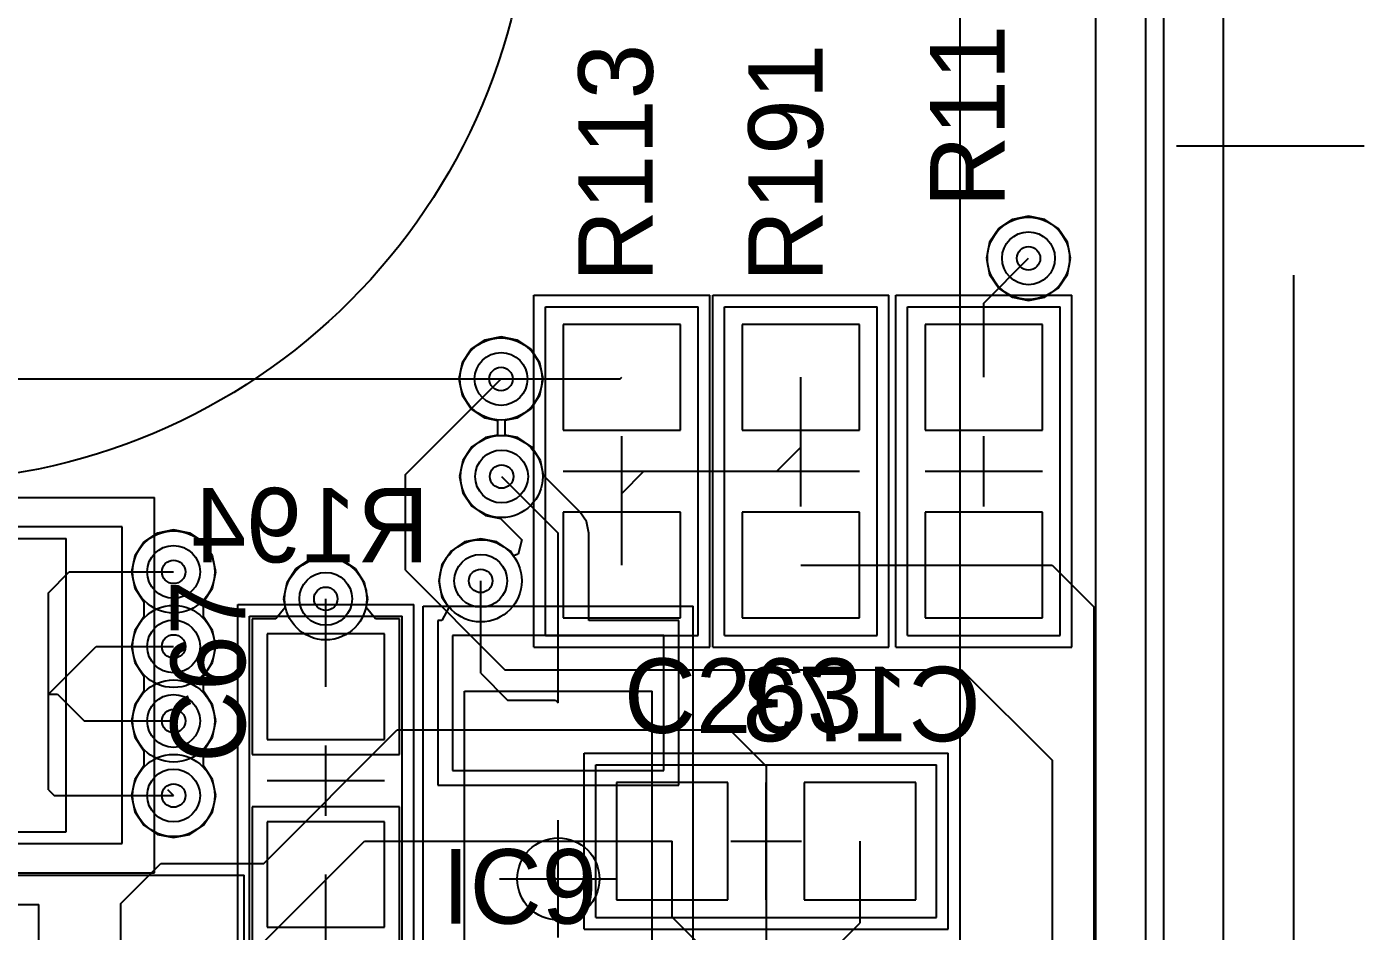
# Model space of a CAD drawing. Extents: x 28 to 300, y 18 to 330.
# Drawn here: x 238.51 to 249.9, y 120.56 to 128.26 of the extents above; entities that cross this region are included whole.
import ezdxf

# ---------------------------------------------------------------- set-up
doc = ezdxf.new("R2010")
doc.units = 0
for name, color, linetype in [('BOTTOMLAYER', 5, 'CONTINUOUS'), ('BOTTOMOVERLAY', 54, 'CONTINUOUS'), ('BOTTOMPASTE', 16, 'CONTINUOUS'), ('BOTTOMSOLDER', 6, 'CONTINUOUS'), ('DRILLDRAWING', 1, 'CONTINUOUS'), ('INTERNALPLANE1', 76, 'CONTINUOUS'), ('INTERNALPLANE6', 136, 'CONTINUOUS'), ('KEEPOUTLAYER', 6, 'CONTINUOUS'), ('MECHANICAL1', 6, 'CONTINUOUS'), ('MECHANICAL14', 56, 'CONTINUOUS'), ('MECHANICAL15', 56, 'CONTINUOUS'), ('MECHANICAL9', 56, 'CONTINUOUS'), ('MIDLAYER1', 16, 'CONTINUOUS'), ('MIDLAYER3', 90, 'CONTINUOUS'), ('MULTILAYER', 9, 'CONTINUOUS'), ('TOPLAYER', 1, 'CONTINUOUS'), ('TOPOVERLAY', 2, 'CONTINUOUS'), ('TOPPASTE', 8, 'CONTINUOUS'), ('TOPSOLDER', 216, 'CONTINUOUS'), ('VIAHOLELAYER', 16, 'CONTINUOUS')]:
    doc.layers.add(name, color=color, linetype=linetype)

msp = doc.modelspace()

# ---------------------------------------------------------------- linework, layer by layer
at = {"layer": 'BOTTOMLAYER'}
for p, q in [((247.612, 164.111), (247.612, 118.339)), ((246.903, 126.62), (246.787, 126.543)), ((247.04, 126.648), (246.903, 126.62)), ((247.178, 126.62), (247.04, 126.648)), ((247.294, 126.543), (247.178, 126.62)), ((246.787, 126.543), (246.709, 126.426)), ((247.372, 126.426), (247.294, 126.543)), ((246.709, 126.426), (246.682, 126.289)), ((247.399, 126.289), (247.372, 126.426)), ((246.682, 126.289), (246.709, 126.151)), ((247.372, 126.151), (247.399, 126.289)), ((246.709, 126.151), (246.787, 126.035)), ((247.294, 126.035), (247.372, 126.151)), ((246.787, 126.035), (246.903, 125.957)), ((247.178, 125.957), (247.294, 126.035)), ((246.903, 125.957), (247.04, 125.93)), ((247.04, 125.93), (247.178, 125.957)), ((242.409, 125.593), (242.293, 125.515)), ((242.547, 125.62), (242.409, 125.593)), ((242.684, 125.593), (242.547, 125.62)), ((242.801, 125.515), (242.684, 125.593)), ((242.293, 125.515), (242.215, 125.398)), ((242.878, 125.398), (242.801, 125.515)), ((242.215, 125.398), (242.188, 125.261)), ((242.906, 125.261), (242.878, 125.398)), ((242.188, 125.261), (242.215, 125.124)), ((242.878, 125.124), (242.906, 125.261)), ((242.215, 125.124), (242.293, 125.007)), ((242.801, 125.007), (242.878, 125.124)), ((242.293, 125.007), (242.409, 124.93)), ((242.684, 124.93), (242.801, 125.007)), ((242.409, 124.93), (242.516, 124.908)), ((242.516, 124.908), (242.516, 124.782)), ((242.583, 124.909), (242.684, 124.93)), ((242.583, 124.908), (242.583, 124.909)), ((242.583, 124.782), (242.583, 124.908)), ((242.583, 124.908), (242.583, 124.908)), ((242.415, 124.761), (242.298, 124.683)), ((242.516, 124.781), (242.415, 124.761)), ((242.516, 124.782), (242.516, 124.782)), ((242.516, 124.782), (242.516, 124.781)), ((242.69, 124.761), (242.583, 124.782)), ((242.806, 124.683), (242.69, 124.761)), ((242.298, 124.683), (242.221, 124.567)), ((242.884, 124.567), (242.806, 124.683)), ((242.221, 124.567), (242.193, 124.43)), ((242.909, 124.439), (242.884, 124.567)), ((242.193, 124.43), (242.221, 124.292)), ((242.552, 124.43), (243.035, 123.947)), ((243.218, 124.13), (242.909, 124.439)), ((242.221, 124.292), (242.298, 124.176)), ((242.298, 124.176), (242.415, 124.098)), ((242.415, 124.098), (242.543, 124.072)), ((242.543, 124.072), (242.725, 123.89)), ((243.274, 124.046), (243.218, 124.13)), ((239.758, 123.976), (239.621, 123.948)), ((239.896, 123.948), (239.758, 123.976)), ((243.294, 123.947), (243.274, 124.046)), ((239.504, 123.87), (239.427, 123.754)), ((239.621, 123.948), (239.504, 123.87)), ((240.012, 123.87), (239.896, 123.948)), ((240.09, 123.754), (240.012, 123.87)), ((242.237, 123.872), (242.121, 123.794)), ((242.374, 123.899), (242.237, 123.872)), ((242.512, 123.872), (242.374, 123.899)), ((242.628, 123.794), (242.512, 123.872)), ((242.725, 123.89), (242.694, 123.767)), ((243.035, 122.501), (243.035, 123.947)), ((243.294, 123.203), (243.294, 123.947)), ((239.427, 123.754), (239.399, 123.617)), ((240.117, 123.617), (240.09, 123.754)), ((241.054, 123.747), (240.916, 123.72)), ((241.191, 123.72), (241.054, 123.747)), ((242.121, 123.794), (242.043, 123.678)), ((242.654, 123.755), (242.628, 123.794)), ((242.694, 123.767), (242.654, 123.755)), ((239.399, 123.617), (239.427, 123.479)), ((240.09, 123.479), (240.117, 123.617)), ((240.8, 123.642), (240.722, 123.525)), ((240.916, 123.72), (240.8, 123.642)), ((241.307, 123.642), (241.191, 123.72)), ((241.385, 123.525), (241.307, 123.642)), ((242.043, 123.678), (242.016, 123.541)), ((240.722, 123.525), (240.695, 123.388)), ((241.413, 123.388), (241.385, 123.525)), ((242.016, 123.541), (242.043, 123.403)), ((242.374, 122.753), (242.374, 123.541)), ((239.427, 123.479), (239.504, 123.363)), ((240.012, 123.363), (240.09, 123.479)), ((240.695, 123.388), (240.709, 123.314)), ((241.054, 122.639), (241.054, 123.388)), ((241.398, 123.314), (241.413, 123.388)), ((242.043, 123.403), (242.102, 123.315)), ((239.504, 123.363), (239.505, 123.363)), ((239.505, 123.363), (239.505, 123.236)), ((240.012, 123.236), (240.012, 123.363)), ((240.012, 123.363), (240.012, 123.363)), ((240.709, 123.314), (240.629, 123.216)), ((241.478, 123.216), (241.398, 123.314)), ((242.102, 123.315), (242.042, 123.203)), ((239.504, 123.235), (239.427, 123.119)), ((239.505, 123.236), (239.504, 123.235)), ((240.012, 123.235), (240.012, 123.236)), ((240.09, 123.119), (240.012, 123.235)), ((240.629, 123.216), (240.427, 123.216)), ((240.427, 123.216), (240.427, 122.062)), ((241.681, 123.216), (241.478, 123.216)), ((241.681, 122.062), (241.681, 123.216)), ((242.042, 123.203), (242.008, 123.203)), ((242.008, 123.203), (242.008, 121.799)), ((244.062, 123.203), (243.294, 123.203)), ((244.062, 121.799), (244.062, 123.203)), ((239.427, 123.119), (239.399, 122.982)), ((240.117, 122.982), (240.09, 123.119)), ((241.554, 123.089), (240.554, 123.089)), ((240.554, 123.089), (240.554, 122.189)), ((241.554, 122.189), (241.554, 123.089)), ((243.935, 123.076), (242.135, 123.076)), ((242.135, 123.076), (242.135, 121.926)), ((243.935, 121.926), (243.935, 123.076)), ((239.399, 122.982), (239.427, 122.844)), ((240.09, 122.844), (240.117, 122.982)), ((239.427, 122.844), (239.504, 122.728)), ((240.012, 122.728), (240.09, 122.844)), ((239.504, 122.728), (239.505, 122.728)), ((239.505, 122.728), (239.505, 122.601)), ((240.012, 122.601), (240.012, 122.728)), ((240.012, 122.728), (240.012, 122.728)), ((242.374, 122.753), (242.603, 122.525)), ((239.504, 122.6), (239.427, 122.484)), ((239.505, 122.601), (239.504, 122.6)), ((240.012, 122.6), (240.012, 122.601)), ((240.09, 122.484), (240.012, 122.6)), ((239.427, 122.484), (239.399, 122.347)), ((240.117, 122.347), (240.09, 122.484)), ((242.603, 122.525), (243.011, 122.525)), ((243.011, 122.525), (243.035, 122.501)), ((239.399, 122.347), (239.427, 122.209)), ((240.09, 122.209), (240.117, 122.347)), ((239.427, 122.209), (239.504, 122.093)), ((240.012, 122.093), (240.09, 122.209)), ((240.554, 122.189), (241.554, 122.189)), ((239.504, 122.093), (239.505, 122.093)), ((239.505, 122.093), (239.505, 121.966)), ((240.012, 121.966), (240.012, 122.093)), ((240.012, 122.093), (240.012, 122.093)), ((240.427, 122.062), (241.681, 122.062)), ((239.504, 121.965), (239.427, 121.849)), ((239.505, 121.966), (239.504, 121.965)), ((240.012, 121.965), (240.012, 121.966)), ((240.09, 121.849), (240.012, 121.965)), ((242.135, 121.926), (243.935, 121.926)), ((239.427, 121.849), (239.399, 121.712)), ((240.117, 121.712), (240.09, 121.849)), ((242.008, 121.799), (244.062, 121.799)), ((239.399, 121.712), (239.427, 121.574)), ((239.707, 121.763), (239.758, 121.712)), ((240.09, 121.574), (240.117, 121.712)), ((239.427, 121.574), (239.504, 121.458)), ((240.012, 121.458), (240.09, 121.574)), ((241.681, 121.616), (240.427, 121.616)), ((240.427, 121.616), (240.427, 120.462)), ((241.681, 120.462), (241.681, 121.616)), ((239.504, 121.458), (239.621, 121.38)), ((239.896, 121.38), (240.012, 121.458)), ((241.554, 121.489), (240.554, 121.489)), ((240.554, 121.489), (240.554, 120.589)), ((241.554, 120.589), (241.554, 121.489)), ((239.621, 121.38), (239.758, 121.353)), ((239.758, 121.353), (239.896, 121.38)), ((241.054, 120.061), (241.054, 121.039)), ((240.554, 120.589), (241.554, 120.589))]:
    msp.add_line(p, q, dxfattribs=at)
for centre in [(247.04, 126.289), (242.547, 125.261), (242.552, 124.43), (239.758, 123.617), (242.374, 123.541), (241.054, 123.388), (239.758, 122.982), (239.758, 122.347), (239.758, 121.712)]:
    msp.add_circle(centre, 0.225, dxfattribs=at)
at = {"layer": 'BOTTOMOVERLAY'}
for p, q in [((240.554, 121.839), (241.554, 121.839)), ((242.235, 120.451), (242.235, 121.551)), ((243.835, 120.451), (243.835, 121.551))]:
    msp.add_line(p, q, dxfattribs=at)
at = {"layer": 'BOTTOMPASTE'}
for p, q in [((241.554, 123.089), (240.554, 123.089)), ((240.554, 123.089), (240.554, 122.189)), ((241.554, 122.189), (241.554, 123.089)), ((243.935, 123.076), (242.135, 123.076)), ((242.135, 123.076), (242.135, 121.926)), ((243.935, 121.926), (243.935, 123.076)), ((240.554, 122.189), (241.554, 122.189)), ((242.135, 121.926), (243.935, 121.926)), ((241.554, 121.489), (240.554, 121.489)), ((240.554, 121.489), (240.554, 120.589)), ((241.554, 120.589), (241.554, 121.489)), ((240.554, 120.589), (241.554, 120.589))]:
    msp.add_line(p, q, dxfattribs=at)
at = {"layer": 'BOTTOMSOLDER'}
for p, q in [((241.554, 123.089), (240.554, 123.089)), ((240.554, 123.089), (240.554, 122.189)), ((241.554, 122.189), (241.554, 123.089)), ((243.935, 123.076), (242.135, 123.076)), ((242.135, 123.076), (242.135, 121.926)), ((243.935, 121.926), (243.935, 123.076)), ((240.554, 122.189), (241.554, 122.189)), ((242.135, 121.926), (243.935, 121.926)), ((241.554, 121.489), (240.554, 121.489)), ((240.554, 121.489), (240.554, 120.589)), ((241.554, 120.589), (241.554, 121.489)), ((240.554, 120.589), (241.554, 120.589))]:
    msp.add_line(p, q, dxfattribs=at)
at = {"layer": 'DRILLDRAWING'}
for centre in [(247.04, 126.289), (242.547, 125.261), (242.552, 124.43), (239.758, 123.617), (242.374, 123.541), (241.054, 123.388), (239.758, 122.982), (239.758, 122.347), (239.758, 121.712)]:
    msp.add_circle(centre, 0.1, dxfattribs=at)
at = {"layer": 'INTERNALPLANE1'}
for p, q in [((248.7, 97.15), (248.7, 195.549)), ((248.189, 162.796), (248.189, 97.66))]:
    msp.add_line(p, q, dxfattribs=at)
for centre in [(247.04, 126.289), (242.547, 125.261), (242.552, 124.43), (239.758, 123.617), (242.374, 123.541), (241.054, 123.388), (239.758, 122.982), (239.758, 122.347), (239.758, 121.712)]:
    msp.add_circle(centre, 0.35, dxfattribs=at)
at = {"layer": 'INTERNALPLANE6'}
for p, q in [((248.7, 97.15), (248.7, 195.549)), ((248.189, 195.039), (248.189, 97.66))]:
    msp.add_line(p, q, dxfattribs=at)
msp.add_circle((242.547, 125.261), 0.35, dxfattribs=at)
at = {"layer": 'KEEPOUTLAYER'}
msp.add_line((248.039, 97.785), (248.039, 194.818), dxfattribs=at)
at = {"layer": 'MECHANICAL1'}
msp.add_line((248.7, 97.15), (248.7, 195.549), dxfattribs=at)
at = {"layer": 'MECHANICAL14'}
for p, q in [((242.925, 125.875), (244.225, 125.875)), ((242.925, 123.075), (242.925, 125.875)), ((244.225, 123.075), (244.225, 125.875)), ((244.45, 123.075), (244.45, 125.875)), ((244.45, 125.875), (245.75, 125.875)), ((245.75, 123.075), (245.75, 125.875)), ((246.009, 123.075), (246.009, 125.875)), ((246.009, 125.875), (247.309, 125.875)), ((247.309, 123.075), (247.309, 125.875)), ((235.644, 123.902), (238.844, 123.902)), ((238.844, 121.402), (238.844, 123.902)), ((240.404, 120.439), (240.404, 123.239)), ((240.404, 123.239), (241.704, 123.239)), ((241.704, 120.439), (241.704, 123.239)), ((242.925, 123.075), (244.225, 123.075)), ((244.45, 123.075), (245.75, 123.075)), ((246.009, 123.075), (247.309, 123.075)), ((242.235, 122.601), (243.835, 122.601)), ((242.235, 119.401), (242.235, 122.601)), ((243.835, 119.401), (243.835, 122.601)), ((243.355, 121.974), (246.255, 121.974)), ((243.355, 120.674), (243.355, 121.974)), ((246.255, 120.674), (246.255, 121.974)), ((235.644, 121.402), (238.844, 121.402)), ((234.609, 120.783), (238.609, 120.783)), ((238.609, 115.783), (238.609, 120.783)), ((243.355, 120.674), (246.255, 120.674))]:
    msp.add_line(p, q, dxfattribs=at)
msp.add_circle((237.548, 129.637), 5.25, dxfattribs=at)
at = {"layer": 'MECHANICAL15'}
for p, q in [((242.825, 122.975), (242.825, 125.975)), ((242.825, 125.975), (244.325, 125.975)), ((244.325, 122.975), (244.325, 125.975)), ((244.35, 125.975), (245.85, 125.975)), ((244.35, 122.975), (244.35, 125.975)), ((245.85, 122.975), (245.85, 125.975)), ((245.909, 122.975), (245.909, 125.975)), ((245.909, 125.975), (247.409, 125.975)), ((247.409, 122.975), (247.409, 125.975)), ((243.575, 124.175), (243.575, 124.775)), ((245.1, 124.175), (245.1, 124.775)), ((246.659, 124.175), (246.659, 124.775)), ((243.275, 124.475), (243.875, 124.475)), ((244.8, 124.475), (245.4, 124.475)), ((246.359, 124.475), (246.959, 124.475)), ((234.894, 124.252), (239.594, 124.252)), ((239.594, 121.052), (239.594, 124.252)), ((240.304, 123.339), (241.804, 123.339)), ((240.304, 120.339), (240.304, 123.339)), ((241.804, 120.339), (241.804, 123.339)), ((241.885, 123.326), (244.185, 123.326)), ((241.885, 118.676), (241.885, 123.326)), ((244.185, 118.676), (244.185, 123.326)), ((242.825, 122.975), (244.325, 122.975)), ((244.35, 122.975), (245.85, 122.975)), ((245.909, 122.975), (247.409, 122.975)), ((241.054, 121.539), (241.054, 122.139)), ((243.255, 120.574), (243.255, 122.074)), ((243.255, 122.074), (246.355, 122.074)), ((246.355, 120.574), (246.355, 122.074)), ((240.754, 121.839), (241.354, 121.839)), ((244.805, 121.024), (244.805, 121.624)), ((243.035, 120.501), (243.035, 121.501)), ((244.505, 121.324), (245.105, 121.324)), ((232.859, 121.033), (240.359, 121.033)), ((234.894, 121.052), (239.594, 121.052)), ((240.359, 115.533), (240.359, 121.033)), ((242.535, 121.001), (243.535, 121.001)), ((243.255, 120.574), (246.355, 120.574))]:
    msp.add_line(p, q, dxfattribs=at)
msp.add_circle((243.035, 121.001), 0.35, dxfattribs=at)
at = {"layer": 'MECHANICAL9'}
for p, q in [((248.3, 127.246), (249.9, 127.246)), ((249.3, 96.546), (249.3, 126.146))]:
    msp.add_line(p, q, dxfattribs=at)
at = {"layer": 'MIDLAYER1'}
for centre in [(247.04, 126.289), (242.547, 125.261), (242.552, 124.43), (239.758, 123.617), (242.374, 123.541), (241.054, 123.388), (239.758, 122.982), (239.758, 122.347), (239.758, 121.712)]:
    msp.add_circle(centre, 0.225, dxfattribs=at)
at = {"layer": 'MIDLAYER3'}
for p, q in [((246.459, 119.699), (246.459, 131.542)), ((210.542, 125.261), (242.547, 125.261))]:
    msp.add_line(p, q, dxfattribs=at)
for centre in [(247.04, 126.289), (242.547, 125.261), (242.552, 124.43), (239.758, 123.617), (242.374, 123.541), (241.054, 123.388), (239.758, 122.982), (239.758, 122.347), (239.758, 121.712)]:
    msp.add_circle(centre, 0.225, dxfattribs=at)
at = {"layer": 'MULTILAYER'}
for centre in [(247.04, 126.289), (242.547, 125.261), (242.552, 124.43), (239.758, 123.617), (242.374, 123.541), (241.054, 123.388), (239.758, 122.982), (239.758, 122.347), (239.758, 121.712)]:
    msp.add_circle(centre, 0.225, dxfattribs=at)
at = {"layer": 'TOPLAYER'}
for p, q in [((246.659, 125.907), (247.04, 126.289)), ((246.659, 125.275), (246.659, 125.907)), ((244.075, 125.725), (243.075, 125.725)), ((243.075, 125.725), (243.075, 124.825)), ((244.075, 124.825), (244.075, 125.725)), ((245.6, 125.725), (244.6, 125.725)), ((244.6, 125.725), (244.6, 124.825)), ((245.6, 124.825), (245.6, 125.725)), ((247.159, 125.725), (246.159, 125.725)), ((246.159, 125.725), (246.159, 124.825)), ((247.159, 124.825), (247.159, 125.725)), ((241.732, 124.446), (242.547, 125.261)), ((242.547, 125.261), (243.561, 125.261)), ((243.561, 125.261), (243.575, 125.275)), ((245.1, 124.679), (245.1, 125.275)), ((243.075, 124.825), (244.075, 124.825)), ((244.6, 124.825), (245.6, 124.825)), ((246.159, 124.825), (247.159, 124.825)), ((244.896, 124.475), (245.1, 124.679)), ((241.732, 123.631), (241.732, 124.446)), ((243.575, 124.286), (243.764, 124.475)), ((243.764, 124.475), (244.896, 124.475)), ((243.575, 123.675), (243.575, 124.286)), ((244.075, 124.125), (243.075, 124.125)), ((243.075, 124.125), (243.075, 123.225)), ((244.075, 123.225), (244.075, 124.125)), ((245.6, 124.125), (244.6, 124.125)), ((244.6, 124.125), (244.6, 123.225)), ((245.6, 123.225), (245.6, 124.125)), ((247.159, 124.125), (246.159, 124.125)), ((246.159, 124.125), (246.159, 123.225)), ((247.159, 123.225), (247.159, 124.125)), ((239.319, 124.002), (238.169, 124.002)), ((239.319, 121.302), (239.319, 124.002)), ((238.693, 123.44), (238.869, 123.617)), ((238.869, 123.617), (239.758, 123.617)), ((241.732, 123.631), (242.58, 122.784)), ((245.1, 123.675), (246.659, 123.675)), ((246.659, 123.675), (247.241, 123.675)), ((247.241, 123.675), (247.599, 123.318)), ((238.693, 122.652), (238.693, 123.44)), ((247.599, 118.657), (247.599, 123.318)), ((243.075, 123.225), (244.075, 123.225)), ((244.6, 123.225), (245.6, 123.225)), ((246.159, 123.225), (247.159, 123.225)), ((238.756, 122.639), (239.099, 122.982)), ((239.099, 122.982), (239.758, 122.982)), ((242.58, 122.784), (246.469, 122.784)), ((246.469, 122.784), (247.243, 122.01)), ((238.693, 122.575), (238.693, 122.652)), ((238.693, 122.575), (238.756, 122.639)), ((238.693, 121.761), (238.693, 122.575)), ((238.693, 122.575), (238.744, 122.575)), ((238.744, 122.575), (238.768, 122.575)), ((238.768, 122.575), (238.996, 122.347)), ((238.996, 122.347), (239.758, 122.347)), ((240.527, 121.134), (241.663, 122.271)), ((241.663, 122.271), (244.497, 122.271)), ((244.497, 122.271), (244.809, 121.959)), ((244.809, 119.687), (244.809, 121.959)), ((247.243, 119.14), (247.243, 122.01)), ((243.53, 121.824), (243.53, 120.824)), ((244.48, 121.824), (243.53, 121.824)), ((244.48, 120.824), (244.48, 121.824)), ((245.13, 121.824), (245.13, 120.824)), ((246.08, 121.824), (245.13, 121.824)), ((246.08, 120.824), (246.08, 121.824)), ((238.693, 121.761), (238.742, 121.712)), ((238.742, 121.712), (238.744, 121.712)), ((238.744, 121.712), (239.758, 121.712)), ((238.169, 121.302), (239.319, 121.302)), ((240.393, 120.332), (241.385, 121.324)), ((241.385, 121.324), (244.005, 121.324)), ((244.005, 120.676), (244.005, 121.324)), ((244.005, 121.07), (244.005, 121.324)), ((245.605, 120.626), (245.605, 121.324)), ((239.309, 120.792), (239.65, 121.134)), ((239.65, 121.134), (240.527, 121.134)), ((239.309, 120.188), (239.309, 120.792)), ((243.53, 120.824), (244.48, 120.824)), ((245.13, 120.824), (246.08, 120.824)), ((244.005, 120.676), (244.309, 120.372)), ((245.309, 120.33), (245.605, 120.626))]:
    msp.add_line(p, q, dxfattribs=at)
for centre in [(247.04, 126.289), (242.547, 125.261), (242.552, 124.43), (239.758, 123.617), (242.374, 123.541), (241.054, 123.388), (239.758, 122.982), (239.758, 122.347), (239.758, 121.712)]:
    msp.add_circle(centre, 0.225, dxfattribs=at)
at = {"layer": 'TOPOVERLAY'}
for p, q in [((243.075, 124.475), (244.075, 124.475)), ((244.6, 124.475), (245.6, 124.475)), ((246.159, 124.475), (247.159, 124.475)), ((244.805, 120.824), (244.805, 121.824))]:
    msp.add_line(p, q, dxfattribs=at)
msp.add_circle((237.548, 129.637), 5.25, dxfattribs=at)
at = {"layer": 'TOPPASTE'}
for p, q in [((244.075, 125.725), (243.075, 125.725)), ((243.075, 125.725), (243.075, 124.825)), ((244.075, 124.825), (244.075, 125.725)), ((245.6, 125.725), (244.6, 125.725)), ((244.6, 125.725), (244.6, 124.825)), ((245.6, 124.825), (245.6, 125.725)), ((247.159, 125.725), (246.159, 125.725)), ((246.159, 125.725), (246.159, 124.825)), ((247.159, 124.825), (247.159, 125.725)), ((243.075, 124.825), (244.075, 124.825)), ((244.6, 124.825), (245.6, 124.825)), ((246.159, 124.825), (247.159, 124.825)), ((244.075, 124.125), (243.075, 124.125)), ((243.075, 124.125), (243.075, 123.225)), ((244.075, 123.225), (244.075, 124.125)), ((245.6, 124.125), (244.6, 124.125)), ((244.6, 124.125), (244.6, 123.225)), ((245.6, 123.225), (245.6, 124.125)), ((247.159, 124.125), (246.159, 124.125)), ((246.159, 124.125), (246.159, 123.225)), ((247.159, 123.225), (247.159, 124.125)), ((239.319, 124.002), (238.169, 124.002)), ((239.319, 121.302), (239.319, 124.002)), ((243.075, 123.225), (244.075, 123.225)), ((244.6, 123.225), (245.6, 123.225)), ((246.159, 123.225), (247.159, 123.225)), ((243.53, 121.824), (243.53, 120.824)), ((244.48, 121.824), (243.53, 121.824)), ((244.48, 120.824), (244.48, 121.824)), ((245.13, 121.824), (245.13, 120.824)), ((246.08, 121.824), (245.13, 121.824)), ((246.08, 120.824), (246.08, 121.824)), ((238.169, 121.302), (239.319, 121.302)), ((243.53, 120.824), (244.48, 120.824)), ((245.13, 120.824), (246.08, 120.824))]:
    msp.add_line(p, q, dxfattribs=at)
at = {"layer": 'TOPSOLDER'}
for p, q in [((244.075, 125.725), (243.075, 125.725)), ((243.075, 125.725), (243.075, 124.825)), ((244.075, 124.825), (244.075, 125.725)), ((245.6, 125.725), (244.6, 125.725)), ((244.6, 125.725), (244.6, 124.825)), ((245.6, 124.825), (245.6, 125.725)), ((247.159, 125.725), (246.159, 125.725)), ((246.159, 125.725), (246.159, 124.825)), ((247.159, 124.825), (247.159, 125.725)), ((243.075, 124.825), (244.075, 124.825)), ((244.6, 124.825), (245.6, 124.825)), ((246.159, 124.825), (247.159, 124.825)), ((244.075, 124.125), (243.075, 124.125)), ((243.075, 124.125), (243.075, 123.225)), ((244.075, 123.225), (244.075, 124.125)), ((245.6, 124.125), (244.6, 124.125)), ((244.6, 124.125), (244.6, 123.225)), ((245.6, 123.225), (245.6, 124.125)), ((247.159, 124.125), (246.159, 124.125)), ((246.159, 124.125), (246.159, 123.225)), ((247.159, 123.225), (247.159, 124.125)), ((239.319, 124.002), (238.169, 124.002)), ((239.319, 121.302), (239.319, 124.002)), ((243.075, 123.225), (244.075, 123.225)), ((244.6, 123.225), (245.6, 123.225)), ((246.159, 123.225), (247.159, 123.225)), ((243.53, 121.824), (243.53, 120.824)), ((244.48, 121.824), (243.53, 121.824)), ((244.48, 120.824), (244.48, 121.824)), ((245.13, 121.824), (245.13, 120.824)), ((246.08, 121.824), (245.13, 121.824)), ((246.08, 120.824), (246.08, 121.824)), ((238.169, 121.302), (239.319, 121.302)), ((243.53, 120.824), (244.48, 120.824)), ((245.13, 120.824), (246.08, 120.824))]:
    msp.add_line(p, q, dxfattribs=at)
at = {"layer": 'VIAHOLELAYER'}
for centre in [(247.04, 126.289), (242.547, 125.261), (242.552, 124.43), (239.758, 123.617), (242.374, 123.541), (241.054, 123.388), (239.758, 122.982), (239.758, 122.347), (239.758, 121.712)]:
    msp.add_circle(centre, 0.1, dxfattribs=at)

# ---------------------------------------------------------------- texts
at = {"layer": 'BOTTOMOVERLAY', "text_generation_flag": 2}
for s, p in [('R194', (241.935, 123.698)), ('C173', (246.634, 122.174))]:
    msp.add_text(s, height=0.635, rotation=360, dxfattribs=at).set_placement(p)
at = {"layer": 'TOPOVERLAY'}
for s, rotation, p in [('R111', 90, (246.837, 126.721)), ('R113', 90, (243.84, 126.086)), ('R191', 90, (245.288, 126.086)), ('C67', 90, (240.368, 121.991)), ('IC9', 360, (242.044, 120.62))]:
    msp.add_text(s, height=0.635, rotation=rotation, dxfattribs=at).set_placement(p)
msp.add_text('C263', height=0.635, dxfattribs=at).set_placement((243.594, 122.245))

doc.saveas('drawing.dxf')
